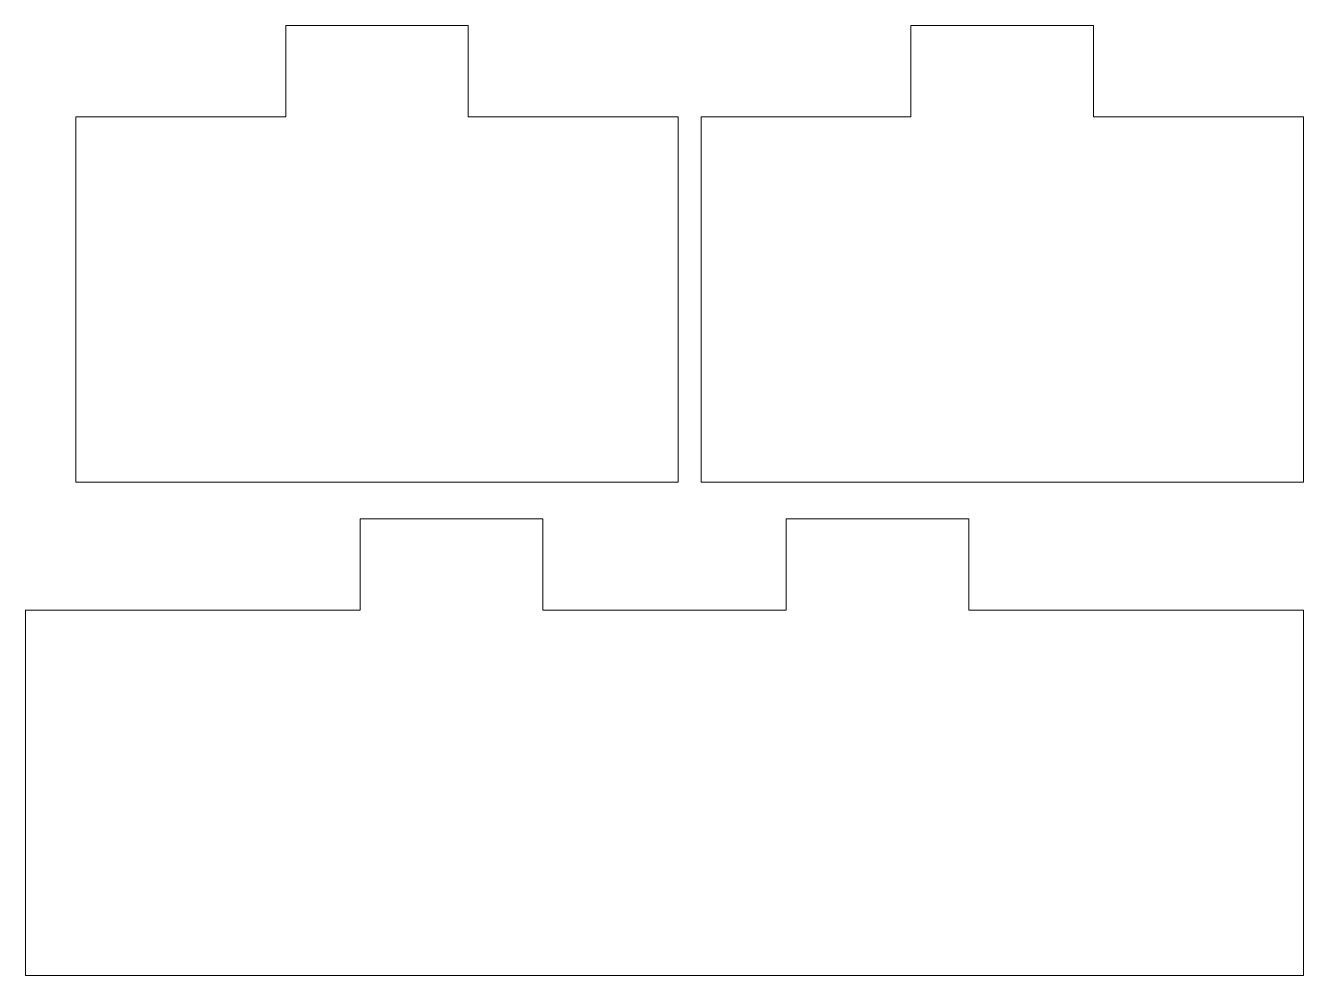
# Model space of a CAD drawing. Header units: centimetres. Extents: x 3.63 to 10.63, y -8.37 to -3.17.
import ezdxf

# ---------------------------------------------------------------- set-up
doc = ezdxf.new("R2010")
doc.units = ezdxf.units.CM
doc.header["$MEASUREMENT"] = 0
doc.layers.add('Layer 1', color=7, linetype='Continuous', lineweight=0)

msp = doc.modelspace()

# ---------------------------------------------------------------- linework, layer by layer
at = {"layer": 'Layer 1', "color": 18, "lineweight": 9, "true_color": 0x010101}
for points in [[(7.2044, -3.671), (7.2044, -5.6709), (3.9045, -5.6709), (3.9045, -3.671), (5.0546, -3.671), (5.0546, -3.1711), (6.0544, -3.1711), (6.0544, -3.671)], [(10.6294, -3.671), (10.6294, -5.6709), (7.3295, -5.6709), (7.3295, -3.671), (8.4796, -3.671), (8.4796, -3.1711), (9.4793, -3.1711), (9.4793, -3.671)], [(10.6294, -6.3725), (10.6294, -8.3724), (3.6296, -8.3724), (3.6296, -6.3725), (5.463, -6.3725), (5.463, -5.8726), (6.4627, -5.8726), (6.4627, -6.3725), (7.7962, -6.3725), (7.7962, -5.8726), (8.796, -5.8726), (8.796, -6.3725)]]:
    msp.add_lwpolyline(points, close=True, dxfattribs=at)

doc.saveas('drawing.dxf')
